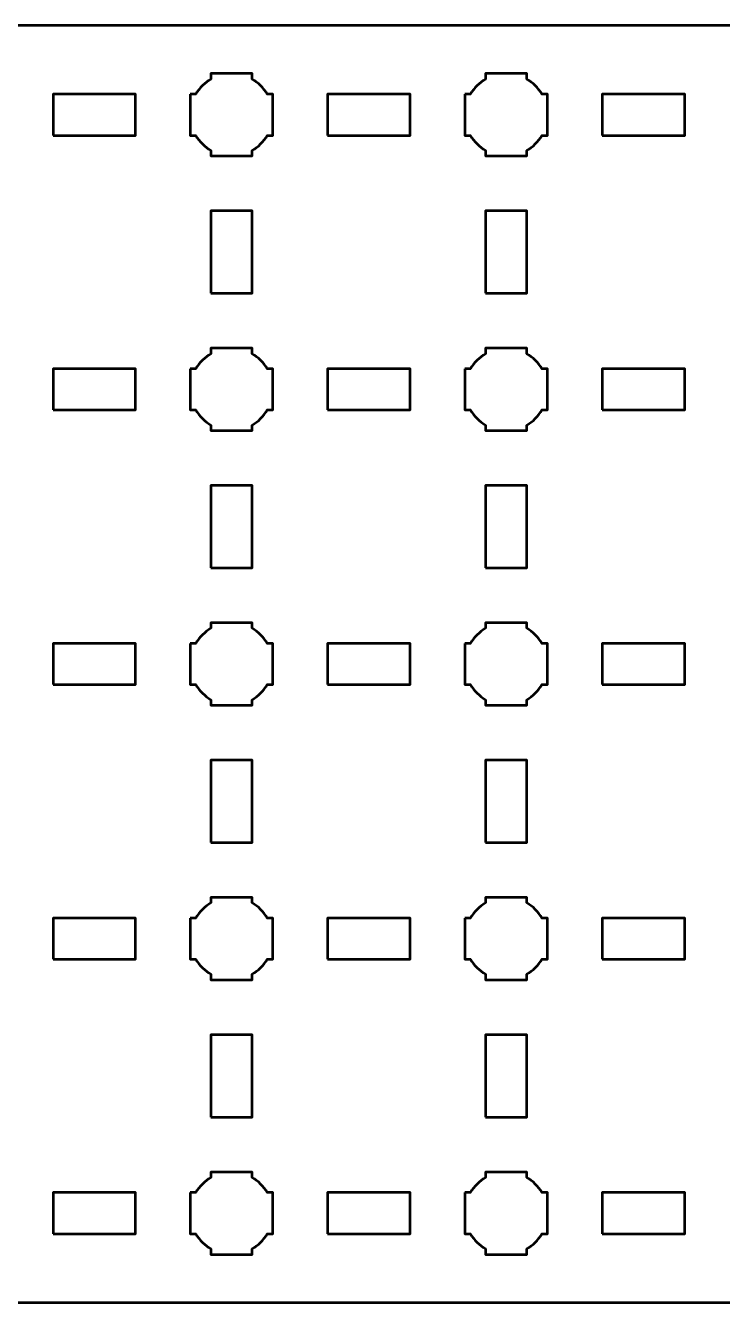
# Model space of a CAD drawing. Header units: centimetres. Extents: x -30.1 to 9.2, y -19.5 to -10.2.
# Drawn here: x -1 to 4.08, y -19.5 to -10.2 of the extents above; entities that cross this region are included whole.
import ezdxf

# ---------------------------------------------------------------- set-up
doc = ezdxf.new("R2010")
doc.units = ezdxf.units.CM
doc.header["$MEASUREMENT"] = 0
doc.layers.add('Layer 1', color=7, linetype='Continuous')

msp = doc.modelspace()

# ---------------------------------------------------------------- linework, layer by layer
at = {"layer": 'Layer 1', "lineweight": 53}
for points in [[(-0.8, -11), (-0.2, -11), (-0.2, -10.7), (-0.8, -10.7), (-0.8, -11)], [(1.2, -11), (1.8, -11), (1.8, -10.7), (1.2, -10.7), (1.2, -11)], [(3.2, -11), (3.8, -11), (3.8, -10.7), (3.2, -10.7), (3.2, -11)], [(0.35, -12.15), (0.65, -12.15), (0.65, -11.55), (0.35, -11.55), (0.35, -12.15)], [(2.35, -12.15), (2.65, -12.15), (2.65, -11.55), (2.35, -11.55), (2.35, -12.15)], [(-0.8, -13), (-0.2, -13), (-0.2, -12.7), (-0.8, -12.7), (-0.8, -13)], [(1.2, -13), (1.8, -13), (1.8, -12.7), (1.2, -12.7), (1.2, -13)], [(3.2, -13), (3.8, -13), (3.8, -12.7), (3.2, -12.7), (3.2, -13)], [(0.35, -14.15), (0.65, -14.15), (0.65, -13.55), (0.35, -13.55), (0.35, -14.15)], [(2.35, -14.15), (2.65, -14.15), (2.65, -13.55), (2.35, -13.55), (2.35, -14.15)], [(-0.8, -15), (-0.2, -15), (-0.2, -14.7), (-0.8, -14.7), (-0.8, -15)], [(1.2, -15), (1.8, -15), (1.8, -14.7), (1.2, -14.7), (1.2, -15)], [(3.2, -15), (3.8, -15), (3.8, -14.7), (3.2, -14.7), (3.2, -15)], [(0.35, -16.15), (0.65, -16.15), (0.65, -15.55), (0.35, -15.55), (0.35, -16.15)], [(2.35, -16.15), (2.65, -16.15), (2.65, -15.55), (2.35, -15.55), (2.35, -16.15)], [(-0.8, -17), (-0.2, -17), (-0.2, -16.7), (-0.8, -16.7), (-0.8, -17)], [(1.2, -17), (1.8, -17), (1.8, -16.7), (1.2, -16.7), (1.2, -17)], [(3.2, -17), (3.8, -17), (3.8, -16.7), (3.2, -16.7), (3.2, -17)], [(0.35, -18.15), (0.65, -18.15), (0.65, -17.55), (0.35, -17.55), (0.35, -18.15)], [(2.35, -18.15), (2.65, -18.15), (2.65, -17.55), (2.35, -17.55), (2.35, -18.15)], [(-0.8, -19), (-0.2, -19), (-0.2, -18.7), (-0.8, -18.7), (-0.8, -19)], [(1.2, -19), (1.8, -19), (1.8, -18.7), (1.2, -18.7), (1.2, -19)], [(3.2, -19), (3.8, -19), (3.8, -18.7), (3.2, -18.7), (3.2, -19)]]:
    msp.add_lwpolyline(points, close=True, dxfattribs=at)
for points, knots in [([(-30.15, -19), (-30.15, -19), (-30.15, -10.7), (-30.15, -10.7), (-30.15, -10.7), (-30.15, -10.42391), (-29.92609, -10.2), (-29.65, -10.2), (-29.65, -10.2), (-29.65, -10.2), (8.65, -10.2), (8.65, -10.2), (8.65, -10.2), (8.92609, -10.2), (9.15, -10.42391), (9.15, -10.7), (9.15, -10.7), (9.15, -10.7), (9.15, -19), (9.15, -19), (9.15, -19), (9.15, -19.27609), (8.92609, -19.5), (8.65, -19.5), (8.65, -19.5), (8.65, -19.5), (-29.65, -19.5), (-29.65, -19.5), (-29.65, -19.5), (-29.92609, -19.5), (-30.15, -19.27609), (-30.15, -19)], [0, 0, 0, 0, 0.125, 0.125, 0.125, 0.125, 0.25, 0.25, 0.25, 0.25, 0.375, 0.375, 0.375, 0.375, 0.5, 0.5, 0.5, 0.5, 0.625, 0.625, 0.625, 0.625, 0.75, 0.75, 0.75, 0.75, 0.875, 0.875, 0.875, 0.875, 1, 1, 1, 1]), ([(0.2, -10.7), (0.2, -10.7), (0.24015, -10.7), (0.24015, -10.7), (0.24015, -10.7), (0.2665, -10.65447), (0.30447, -10.6165), (0.35, -10.59015), (0.35, -10.59015), (0.35, -10.59015), (0.35, -10.55), (0.35, -10.55), (0.35, -10.55), (0.35, -10.55), (0.5, -10.55), (0.5, -10.55), (0.5, -10.55), (0.5, -10.55), (0.65, -10.55), (0.65, -10.55), (0.65, -10.55), (0.65, -10.55), (0.65, -10.59015), (0.65, -10.59015), (0.65, -10.59015), (0.69553, -10.6165), (0.7335, -10.65447), (0.75985, -10.7), (0.75985, -10.7), (0.75985, -10.7), (0.8, -10.7), (0.8, -10.7), (0.8, -10.7), (0.8, -10.7), (0.8, -10.85), (0.8, -10.85), (0.8, -10.85), (0.8, -10.85), (0.8, -11), (0.8, -11), (0.8, -11), (0.8, -11), (0.75985, -11), (0.75985, -11), (0.75985, -11), (0.7335, -11.04553), (0.69553, -11.0835), (0.65, -11.10985), (0.65, -11.10985), (0.65, -11.10985), (0.65, -11.15), (0.65, -11.15), (0.65, -11.15), (0.65, -11.15), (0.5, -11.15), (0.5, -11.15), (0.5, -11.15), (0.5, -11.15), (0.35, -11.15), (0.35, -11.15), (0.35, -11.15), (0.35, -11.15), (0.35, -11.10985), (0.35, -11.10985), (0.35, -11.10985), (0.30447, -11.0835), (0.2665, -11.04553), (0.24015, -11), (0.24015, -11), (0.24015, -11), (0.2, -11), (0.2, -11), (0.2, -11), (0.2, -11), (0.2, -10.85), (0.2, -10.85), (0.2, -10.85), (0.2, -10.85), (0.2, -10.7), (0.2, -10.7)], [0, 0, 0, 0, 0.05, 0.05, 0.05, 0.05, 0.1, 0.1, 0.1, 0.1, 0.15, 0.15, 0.15, 0.15, 0.2, 0.2, 0.2, 0.2, 0.25, 0.25, 0.25, 0.25, 0.3, 0.3, 0.3, 0.3, 0.35, 0.35, 0.35, 0.35, 0.4, 0.4, 0.4, 0.4, 0.45, 0.45, 0.45, 0.45, 0.5, 0.5, 0.5, 0.5, 0.55, 0.55, 0.55, 0.55, 0.6, 0.6, 0.6, 0.6, 0.65, 0.65, 0.65, 0.65, 0.7, 0.7, 0.7, 0.7, 0.75, 0.75, 0.75, 0.75, 0.8, 0.8, 0.8, 0.8, 0.85, 0.85, 0.85, 0.85, 0.9, 0.9, 0.9, 0.9, 0.95, 0.95, 0.95, 0.95, 1, 1, 1, 1]), ([(2.2, -10.7), (2.2, -10.7), (2.24015, -10.7), (2.24015, -10.7), (2.24015, -10.7), (2.2665, -10.65447), (2.30447, -10.6165), (2.35, -10.59015), (2.35, -10.59015), (2.35, -10.59015), (2.35, -10.55), (2.35, -10.55), (2.35, -10.55), (2.35, -10.55), (2.5, -10.55), (2.5, -10.55), (2.5, -10.55), (2.5, -10.55), (2.65, -10.55), (2.65, -10.55), (2.65, -10.55), (2.65, -10.55), (2.65, -10.59015), (2.65, -10.59015), (2.65, -10.59015), (2.69553, -10.6165), (2.7335, -10.65447), (2.75985, -10.7), (2.75985, -10.7), (2.75985, -10.7), (2.8, -10.7), (2.8, -10.7), (2.8, -10.7), (2.8, -10.7), (2.8, -10.85), (2.8, -10.85), (2.8, -10.85), (2.8, -10.85), (2.8, -11), (2.8, -11), (2.8, -11), (2.8, -11), (2.75985, -11), (2.75985, -11), (2.75985, -11), (2.7335, -11.04553), (2.69553, -11.0835), (2.65, -11.10985), (2.65, -11.10985), (2.65, -11.10985), (2.65, -11.15), (2.65, -11.15), (2.65, -11.15), (2.65, -11.15), (2.5, -11.15), (2.5, -11.15), (2.5, -11.15), (2.5, -11.15), (2.35, -11.15), (2.35, -11.15), (2.35, -11.15), (2.35, -11.15), (2.35, -11.10985), (2.35, -11.10985), (2.35, -11.10985), (2.30447, -11.0835), (2.2665, -11.04553), (2.24015, -11), (2.24015, -11), (2.24015, -11), (2.2, -11), (2.2, -11), (2.2, -11), (2.2, -11), (2.2, -10.85), (2.2, -10.85), (2.2, -10.85), (2.2, -10.85), (2.2, -10.7), (2.2, -10.7)], [0, 0, 0, 0, 0.05, 0.05, 0.05, 0.05, 0.1, 0.1, 0.1, 0.1, 0.15, 0.15, 0.15, 0.15, 0.2, 0.2, 0.2, 0.2, 0.25, 0.25, 0.25, 0.25, 0.3, 0.3, 0.3, 0.3, 0.35, 0.35, 0.35, 0.35, 0.4, 0.4, 0.4, 0.4, 0.45, 0.45, 0.45, 0.45, 0.5, 0.5, 0.5, 0.5, 0.55, 0.55, 0.55, 0.55, 0.6, 0.6, 0.6, 0.6, 0.65, 0.65, 0.65, 0.65, 0.7, 0.7, 0.7, 0.7, 0.75, 0.75, 0.75, 0.75, 0.8, 0.8, 0.8, 0.8, 0.85, 0.85, 0.85, 0.85, 0.9, 0.9, 0.9, 0.9, 0.95, 0.95, 0.95, 0.95, 1, 1, 1, 1]), ([(0.2, -12.7), (0.2, -12.7), (0.24015, -12.7), (0.24015, -12.7), (0.24015, -12.7), (0.2665, -12.65447), (0.30447, -12.6165), (0.35, -12.59015), (0.35, -12.59015), (0.35, -12.59015), (0.35, -12.55), (0.35, -12.55), (0.35, -12.55), (0.35, -12.55), (0.5, -12.55), (0.5, -12.55), (0.5, -12.55), (0.5, -12.55), (0.65, -12.55), (0.65, -12.55), (0.65, -12.55), (0.65, -12.55), (0.65, -12.59015), (0.65, -12.59015), (0.65, -12.59015), (0.69553, -12.6165), (0.7335, -12.65447), (0.75985, -12.7), (0.75985, -12.7), (0.75985, -12.7), (0.8, -12.7), (0.8, -12.7), (0.8, -12.7), (0.8, -12.7), (0.8, -12.85), (0.8, -12.85), (0.8, -12.85), (0.8, -12.85), (0.8, -13), (0.8, -13), (0.8, -13), (0.8, -13), (0.75985, -13), (0.75985, -13), (0.75985, -13), (0.7335, -13.04553), (0.69553, -13.0835), (0.65, -13.10985), (0.65, -13.10985), (0.65, -13.10985), (0.65, -13.15), (0.65, -13.15), (0.65, -13.15), (0.65, -13.15), (0.5, -13.15), (0.5, -13.15), (0.5, -13.15), (0.5, -13.15), (0.35, -13.15), (0.35, -13.15), (0.35, -13.15), (0.35, -13.15), (0.35, -13.10985), (0.35, -13.10985), (0.35, -13.10985), (0.30447, -13.0835), (0.2665, -13.04553), (0.24015, -13), (0.24015, -13), (0.24015, -13), (0.2, -13), (0.2, -13), (0.2, -13), (0.2, -13), (0.2, -12.85), (0.2, -12.85), (0.2, -12.85), (0.2, -12.85), (0.2, -12.7), (0.2, -12.7)], [0, 0, 0, 0, 0.05, 0.05, 0.05, 0.05, 0.1, 0.1, 0.1, 0.1, 0.15, 0.15, 0.15, 0.15, 0.2, 0.2, 0.2, 0.2, 0.25, 0.25, 0.25, 0.25, 0.3, 0.3, 0.3, 0.3, 0.35, 0.35, 0.35, 0.35, 0.4, 0.4, 0.4, 0.4, 0.45, 0.45, 0.45, 0.45, 0.5, 0.5, 0.5, 0.5, 0.55, 0.55, 0.55, 0.55, 0.6, 0.6, 0.6, 0.6, 0.65, 0.65, 0.65, 0.65, 0.7, 0.7, 0.7, 0.7, 0.75, 0.75, 0.75, 0.75, 0.8, 0.8, 0.8, 0.8, 0.85, 0.85, 0.85, 0.85, 0.9, 0.9, 0.9, 0.9, 0.95, 0.95, 0.95, 0.95, 1, 1, 1, 1]), ([(2.2, -12.7), (2.2, -12.7), (2.24015, -12.7), (2.24015, -12.7), (2.24015, -12.7), (2.2665, -12.65447), (2.30447, -12.6165), (2.35, -12.59015), (2.35, -12.59015), (2.35, -12.59015), (2.35, -12.55), (2.35, -12.55), (2.35, -12.55), (2.35, -12.55), (2.5, -12.55), (2.5, -12.55), (2.5, -12.55), (2.5, -12.55), (2.65, -12.55), (2.65, -12.55), (2.65, -12.55), (2.65, -12.55), (2.65, -12.59015), (2.65, -12.59015), (2.65, -12.59015), (2.69553, -12.6165), (2.7335, -12.65447), (2.75985, -12.7), (2.75985, -12.7), (2.75985, -12.7), (2.8, -12.7), (2.8, -12.7), (2.8, -12.7), (2.8, -12.7), (2.8, -12.85), (2.8, -12.85), (2.8, -12.85), (2.8, -12.85), (2.8, -13), (2.8, -13), (2.8, -13), (2.8, -13), (2.75985, -13), (2.75985, -13), (2.75985, -13), (2.7335, -13.04553), (2.69553, -13.0835), (2.65, -13.10985), (2.65, -13.10985), (2.65, -13.10985), (2.65, -13.15), (2.65, -13.15), (2.65, -13.15), (2.65, -13.15), (2.5, -13.15), (2.5, -13.15), (2.5, -13.15), (2.5, -13.15), (2.35, -13.15), (2.35, -13.15), (2.35, -13.15), (2.35, -13.15), (2.35, -13.10985), (2.35, -13.10985), (2.35, -13.10985), (2.30447, -13.0835), (2.2665, -13.04553), (2.24015, -13), (2.24015, -13), (2.24015, -13), (2.2, -13), (2.2, -13), (2.2, -13), (2.2, -13), (2.2, -12.85), (2.2, -12.85), (2.2, -12.85), (2.2, -12.85), (2.2, -12.7), (2.2, -12.7)], [0, 0, 0, 0, 0.05, 0.05, 0.05, 0.05, 0.1, 0.1, 0.1, 0.1, 0.15, 0.15, 0.15, 0.15, 0.2, 0.2, 0.2, 0.2, 0.25, 0.25, 0.25, 0.25, 0.3, 0.3, 0.3, 0.3, 0.35, 0.35, 0.35, 0.35, 0.4, 0.4, 0.4, 0.4, 0.45, 0.45, 0.45, 0.45, 0.5, 0.5, 0.5, 0.5, 0.55, 0.55, 0.55, 0.55, 0.6, 0.6, 0.6, 0.6, 0.65, 0.65, 0.65, 0.65, 0.7, 0.7, 0.7, 0.7, 0.75, 0.75, 0.75, 0.75, 0.8, 0.8, 0.8, 0.8, 0.85, 0.85, 0.85, 0.85, 0.9, 0.9, 0.9, 0.9, 0.95, 0.95, 0.95, 0.95, 1, 1, 1, 1]), ([(0.2, -14.7), (0.2, -14.7), (0.24015, -14.7), (0.24015, -14.7), (0.24015, -14.7), (0.2665, -14.65447), (0.30447, -14.6165), (0.35, -14.59015), (0.35, -14.59015), (0.35, -14.59015), (0.35, -14.55), (0.35, -14.55), (0.35, -14.55), (0.35, -14.55), (0.5, -14.55), (0.5, -14.55), (0.5, -14.55), (0.5, -14.55), (0.65, -14.55), (0.65, -14.55), (0.65, -14.55), (0.65, -14.55), (0.65, -14.59015), (0.65, -14.59015), (0.65, -14.59015), (0.69553, -14.6165), (0.7335, -14.65447), (0.75985, -14.7), (0.75985, -14.7), (0.75985, -14.7), (0.8, -14.7), (0.8, -14.7), (0.8, -14.7), (0.8, -14.7), (0.8, -14.85), (0.8, -14.85), (0.8, -14.85), (0.8, -14.85), (0.8, -15), (0.8, -15), (0.8, -15), (0.8, -15), (0.75985, -15), (0.75985, -15), (0.75985, -15), (0.7335, -15.04553), (0.69553, -15.0835), (0.65, -15.10985), (0.65, -15.10985), (0.65, -15.10985), (0.65, -15.15), (0.65, -15.15), (0.65, -15.15), (0.65, -15.15), (0.5, -15.15), (0.5, -15.15), (0.5, -15.15), (0.5, -15.15), (0.35, -15.15), (0.35, -15.15), (0.35, -15.15), (0.35, -15.15), (0.35, -15.10985), (0.35, -15.10985), (0.35, -15.10985), (0.30447, -15.0835), (0.2665, -15.04553), (0.24015, -15), (0.24015, -15), (0.24015, -15), (0.2, -15), (0.2, -15), (0.2, -15), (0.2, -15), (0.2, -14.85), (0.2, -14.85), (0.2, -14.85), (0.2, -14.85), (0.2, -14.7), (0.2, -14.7)], [0, 0, 0, 0, 0.05, 0.05, 0.05, 0.05, 0.1, 0.1, 0.1, 0.1, 0.15, 0.15, 0.15, 0.15, 0.2, 0.2, 0.2, 0.2, 0.25, 0.25, 0.25, 0.25, 0.3, 0.3, 0.3, 0.3, 0.35, 0.35, 0.35, 0.35, 0.4, 0.4, 0.4, 0.4, 0.45, 0.45, 0.45, 0.45, 0.5, 0.5, 0.5, 0.5, 0.55, 0.55, 0.55, 0.55, 0.6, 0.6, 0.6, 0.6, 0.65, 0.65, 0.65, 0.65, 0.7, 0.7, 0.7, 0.7, 0.75, 0.75, 0.75, 0.75, 0.8, 0.8, 0.8, 0.8, 0.85, 0.85, 0.85, 0.85, 0.9, 0.9, 0.9, 0.9, 0.95, 0.95, 0.95, 0.95, 1, 1, 1, 1]), ([(2.2, -14.7), (2.2, -14.7), (2.24015, -14.7), (2.24015, -14.7), (2.24015, -14.7), (2.2665, -14.65447), (2.30447, -14.6165), (2.35, -14.59015), (2.35, -14.59015), (2.35, -14.59015), (2.35, -14.55), (2.35, -14.55), (2.35, -14.55), (2.35, -14.55), (2.5, -14.55), (2.5, -14.55), (2.5, -14.55), (2.5, -14.55), (2.65, -14.55), (2.65, -14.55), (2.65, -14.55), (2.65, -14.55), (2.65, -14.59015), (2.65, -14.59015), (2.65, -14.59015), (2.69553, -14.6165), (2.7335, -14.65447), (2.75985, -14.7), (2.75985, -14.7), (2.75985, -14.7), (2.8, -14.7), (2.8, -14.7), (2.8, -14.7), (2.8, -14.7), (2.8, -14.85), (2.8, -14.85), (2.8, -14.85), (2.8, -14.85), (2.8, -15), (2.8, -15), (2.8, -15), (2.8, -15), (2.75985, -15), (2.75985, -15), (2.75985, -15), (2.7335, -15.04553), (2.69553, -15.0835), (2.65, -15.10985), (2.65, -15.10985), (2.65, -15.10985), (2.65, -15.15), (2.65, -15.15), (2.65, -15.15), (2.65, -15.15), (2.5, -15.15), (2.5, -15.15), (2.5, -15.15), (2.5, -15.15), (2.35, -15.15), (2.35, -15.15), (2.35, -15.15), (2.35, -15.15), (2.35, -15.10985), (2.35, -15.10985), (2.35, -15.10985), (2.30447, -15.0835), (2.2665, -15.04553), (2.24015, -15), (2.24015, -15), (2.24015, -15), (2.2, -15), (2.2, -15), (2.2, -15), (2.2, -15), (2.2, -14.85), (2.2, -14.85), (2.2, -14.85), (2.2, -14.85), (2.2, -14.7), (2.2, -14.7)], [0, 0, 0, 0, 0.05, 0.05, 0.05, 0.05, 0.1, 0.1, 0.1, 0.1, 0.15, 0.15, 0.15, 0.15, 0.2, 0.2, 0.2, 0.2, 0.25, 0.25, 0.25, 0.25, 0.3, 0.3, 0.3, 0.3, 0.35, 0.35, 0.35, 0.35, 0.4, 0.4, 0.4, 0.4, 0.45, 0.45, 0.45, 0.45, 0.5, 0.5, 0.5, 0.5, 0.55, 0.55, 0.55, 0.55, 0.6, 0.6, 0.6, 0.6, 0.65, 0.65, 0.65, 0.65, 0.7, 0.7, 0.7, 0.7, 0.75, 0.75, 0.75, 0.75, 0.8, 0.8, 0.8, 0.8, 0.85, 0.85, 0.85, 0.85, 0.9, 0.9, 0.9, 0.9, 0.95, 0.95, 0.95, 0.95, 1, 1, 1, 1]), ([(0.2, -16.7), (0.2, -16.7), (0.24015, -16.7), (0.24015, -16.7), (0.24015, -16.7), (0.2665, -16.65447), (0.30447, -16.6165), (0.35, -16.59015), (0.35, -16.59015), (0.35, -16.59015), (0.35, -16.55), (0.35, -16.55), (0.35, -16.55), (0.35, -16.55), (0.5, -16.55), (0.5, -16.55), (0.5, -16.55), (0.5, -16.55), (0.65, -16.55), (0.65, -16.55), (0.65, -16.55), (0.65, -16.55), (0.65, -16.59015), (0.65, -16.59015), (0.65, -16.59015), (0.69553, -16.6165), (0.7335, -16.65447), (0.75985, -16.7), (0.75985, -16.7), (0.75985, -16.7), (0.8, -16.7), (0.8, -16.7), (0.8, -16.7), (0.8, -16.7), (0.8, -16.85), (0.8, -16.85), (0.8, -16.85), (0.8, -16.85), (0.8, -17), (0.8, -17), (0.8, -17), (0.8, -17), (0.75985, -17), (0.75985, -17), (0.75985, -17), (0.7335, -17.04553), (0.69553, -17.0835), (0.65, -17.10985), (0.65, -17.10985), (0.65, -17.10985), (0.65, -17.15), (0.65, -17.15), (0.65, -17.15), (0.65, -17.15), (0.5, -17.15), (0.5, -17.15), (0.5, -17.15), (0.5, -17.15), (0.35, -17.15), (0.35, -17.15), (0.35, -17.15), (0.35, -17.15), (0.35, -17.10985), (0.35, -17.10985), (0.35, -17.10985), (0.30447, -17.0835), (0.2665, -17.04553), (0.24015, -17), (0.24015, -17), (0.24015, -17), (0.2, -17), (0.2, -17), (0.2, -17), (0.2, -17), (0.2, -16.85), (0.2, -16.85), (0.2, -16.85), (0.2, -16.85), (0.2, -16.7), (0.2, -16.7)], [0, 0, 0, 0, 0.05, 0.05, 0.05, 0.05, 0.1, 0.1, 0.1, 0.1, 0.15, 0.15, 0.15, 0.15, 0.2, 0.2, 0.2, 0.2, 0.25, 0.25, 0.25, 0.25, 0.3, 0.3, 0.3, 0.3, 0.35, 0.35, 0.35, 0.35, 0.4, 0.4, 0.4, 0.4, 0.45, 0.45, 0.45, 0.45, 0.5, 0.5, 0.5, 0.5, 0.55, 0.55, 0.55, 0.55, 0.6, 0.6, 0.6, 0.6, 0.65, 0.65, 0.65, 0.65, 0.7, 0.7, 0.7, 0.7, 0.75, 0.75, 0.75, 0.75, 0.8, 0.8, 0.8, 0.8, 0.85, 0.85, 0.85, 0.85, 0.9, 0.9, 0.9, 0.9, 0.95, 0.95, 0.95, 0.95, 1, 1, 1, 1]), ([(2.2, -16.7), (2.2, -16.7), (2.24015, -16.7), (2.24015, -16.7), (2.24015, -16.7), (2.2665, -16.65447), (2.30447, -16.6165), (2.35, -16.59015), (2.35, -16.59015), (2.35, -16.59015), (2.35, -16.55), (2.35, -16.55), (2.35, -16.55), (2.35, -16.55), (2.5, -16.55), (2.5, -16.55), (2.5, -16.55), (2.5, -16.55), (2.65, -16.55), (2.65, -16.55), (2.65, -16.55), (2.65, -16.55), (2.65, -16.59015), (2.65, -16.59015), (2.65, -16.59015), (2.69553, -16.6165), (2.7335, -16.65447), (2.75985, -16.7), (2.75985, -16.7), (2.75985, -16.7), (2.8, -16.7), (2.8, -16.7), (2.8, -16.7), (2.8, -16.7), (2.8, -16.85), (2.8, -16.85), (2.8, -16.85), (2.8, -16.85), (2.8, -17), (2.8, -17), (2.8, -17), (2.8, -17), (2.75985, -17), (2.75985, -17), (2.75985, -17), (2.7335, -17.04553), (2.69553, -17.0835), (2.65, -17.10985), (2.65, -17.10985), (2.65, -17.10985), (2.65, -17.15), (2.65, -17.15), (2.65, -17.15), (2.65, -17.15), (2.5, -17.15), (2.5, -17.15), (2.5, -17.15), (2.5, -17.15), (2.35, -17.15), (2.35, -17.15), (2.35, -17.15), (2.35, -17.15), (2.35, -17.10985), (2.35, -17.10985), (2.35, -17.10985), (2.30447, -17.0835), (2.2665, -17.04553), (2.24015, -17), (2.24015, -17), (2.24015, -17), (2.2, -17), (2.2, -17), (2.2, -17), (2.2, -17), (2.2, -16.85), (2.2, -16.85), (2.2, -16.85), (2.2, -16.85), (2.2, -16.7), (2.2, -16.7)], [0, 0, 0, 0, 0.05, 0.05, 0.05, 0.05, 0.1, 0.1, 0.1, 0.1, 0.15, 0.15, 0.15, 0.15, 0.2, 0.2, 0.2, 0.2, 0.25, 0.25, 0.25, 0.25, 0.3, 0.3, 0.3, 0.3, 0.35, 0.35, 0.35, 0.35, 0.4, 0.4, 0.4, 0.4, 0.45, 0.45, 0.45, 0.45, 0.5, 0.5, 0.5, 0.5, 0.55, 0.55, 0.55, 0.55, 0.6, 0.6, 0.6, 0.6, 0.65, 0.65, 0.65, 0.65, 0.7, 0.7, 0.7, 0.7, 0.75, 0.75, 0.75, 0.75, 0.8, 0.8, 0.8, 0.8, 0.85, 0.85, 0.85, 0.85, 0.9, 0.9, 0.9, 0.9, 0.95, 0.95, 0.95, 0.95, 1, 1, 1, 1]), ([(0.2, -18.7), (0.2, -18.7), (0.24015, -18.7), (0.24015, -18.7), (0.24015, -18.7), (0.2665, -18.65447), (0.30447, -18.6165), (0.35, -18.59015), (0.35, -18.59015), (0.35, -18.59015), (0.35, -18.55), (0.35, -18.55), (0.35, -18.55), (0.35, -18.55), (0.5, -18.55), (0.5, -18.55), (0.5, -18.55), (0.5, -18.55), (0.65, -18.55), (0.65, -18.55), (0.65, -18.55), (0.65, -18.55), (0.65, -18.59015), (0.65, -18.59015), (0.65, -18.59015), (0.69553, -18.6165), (0.7335, -18.65447), (0.75985, -18.7), (0.75985, -18.7), (0.75985, -18.7), (0.8, -18.7), (0.8, -18.7), (0.8, -18.7), (0.8, -18.7), (0.8, -18.85), (0.8, -18.85), (0.8, -18.85), (0.8, -18.85), (0.8, -19), (0.8, -19), (0.8, -19), (0.8, -19), (0.75985, -19), (0.75985, -19), (0.75985, -19), (0.7335, -19.04553), (0.69553, -19.0835), (0.65, -19.10985), (0.65, -19.10985), (0.65, -19.10985), (0.65, -19.15), (0.65, -19.15), (0.65, -19.15), (0.65, -19.15), (0.5, -19.15), (0.5, -19.15), (0.5, -19.15), (0.5, -19.15), (0.35, -19.15), (0.35, -19.15), (0.35, -19.15), (0.35, -19.15), (0.35, -19.10985), (0.35, -19.10985), (0.35, -19.10985), (0.30447, -19.0835), (0.2665, -19.04553), (0.24015, -19), (0.24015, -19), (0.24015, -19), (0.2, -19), (0.2, -19), (0.2, -19), (0.2, -19), (0.2, -18.85), (0.2, -18.85), (0.2, -18.85), (0.2, -18.85), (0.2, -18.7), (0.2, -18.7)], [0, 0, 0, 0, 0.05, 0.05, 0.05, 0.05, 0.1, 0.1, 0.1, 0.1, 0.15, 0.15, 0.15, 0.15, 0.2, 0.2, 0.2, 0.2, 0.25, 0.25, 0.25, 0.25, 0.3, 0.3, 0.3, 0.3, 0.35, 0.35, 0.35, 0.35, 0.4, 0.4, 0.4, 0.4, 0.45, 0.45, 0.45, 0.45, 0.5, 0.5, 0.5, 0.5, 0.55, 0.55, 0.55, 0.55, 0.6, 0.6, 0.6, 0.6, 0.65, 0.65, 0.65, 0.65, 0.7, 0.7, 0.7, 0.7, 0.75, 0.75, 0.75, 0.75, 0.8, 0.8, 0.8, 0.8, 0.85, 0.85, 0.85, 0.85, 0.9, 0.9, 0.9, 0.9, 0.95, 0.95, 0.95, 0.95, 1, 1, 1, 1]), ([(2.2, -18.7), (2.2, -18.7), (2.24015, -18.7), (2.24015, -18.7), (2.24015, -18.7), (2.2665, -18.65447), (2.30447, -18.6165), (2.35, -18.59015), (2.35, -18.59015), (2.35, -18.59015), (2.35, -18.55), (2.35, -18.55), (2.35, -18.55), (2.35, -18.55), (2.5, -18.55), (2.5, -18.55), (2.5, -18.55), (2.5, -18.55), (2.65, -18.55), (2.65, -18.55), (2.65, -18.55), (2.65, -18.55), (2.65, -18.59015), (2.65, -18.59015), (2.65, -18.59015), (2.69553, -18.6165), (2.7335, -18.65447), (2.75985, -18.7), (2.75985, -18.7), (2.75985, -18.7), (2.8, -18.7), (2.8, -18.7), (2.8, -18.7), (2.8, -18.7), (2.8, -18.85), (2.8, -18.85), (2.8, -18.85), (2.8, -18.85), (2.8, -19), (2.8, -19), (2.8, -19), (2.8, -19), (2.75985, -19), (2.75985, -19), (2.75985, -19), (2.7335, -19.04553), (2.69553, -19.0835), (2.65, -19.10985), (2.65, -19.10985), (2.65, -19.10985), (2.65, -19.15), (2.65, -19.15), (2.65, -19.15), (2.65, -19.15), (2.5, -19.15), (2.5, -19.15), (2.5, -19.15), (2.5, -19.15), (2.35, -19.15), (2.35, -19.15), (2.35, -19.15), (2.35, -19.15), (2.35, -19.10985), (2.35, -19.10985), (2.35, -19.10985), (2.30447, -19.0835), (2.2665, -19.04553), (2.24015, -19), (2.24015, -19), (2.24015, -19), (2.2, -19), (2.2, -19), (2.2, -19), (2.2, -19), (2.2, -18.85), (2.2, -18.85), (2.2, -18.85), (2.2, -18.85), (2.2, -18.7), (2.2, -18.7)], [0, 0, 0, 0, 0.05, 0.05, 0.05, 0.05, 0.1, 0.1, 0.1, 0.1, 0.15, 0.15, 0.15, 0.15, 0.2, 0.2, 0.2, 0.2, 0.25, 0.25, 0.25, 0.25, 0.3, 0.3, 0.3, 0.3, 0.35, 0.35, 0.35, 0.35, 0.4, 0.4, 0.4, 0.4, 0.45, 0.45, 0.45, 0.45, 0.5, 0.5, 0.5, 0.5, 0.55, 0.55, 0.55, 0.55, 0.6, 0.6, 0.6, 0.6, 0.65, 0.65, 0.65, 0.65, 0.7, 0.7, 0.7, 0.7, 0.75, 0.75, 0.75, 0.75, 0.8, 0.8, 0.8, 0.8, 0.85, 0.85, 0.85, 0.85, 0.9, 0.9, 0.9, 0.9, 0.95, 0.95, 0.95, 0.95, 1, 1, 1, 1])]:
    msp.add_open_spline(points, degree=3, knots=knots, dxfattribs=at)

doc.saveas('drawing.dxf')
